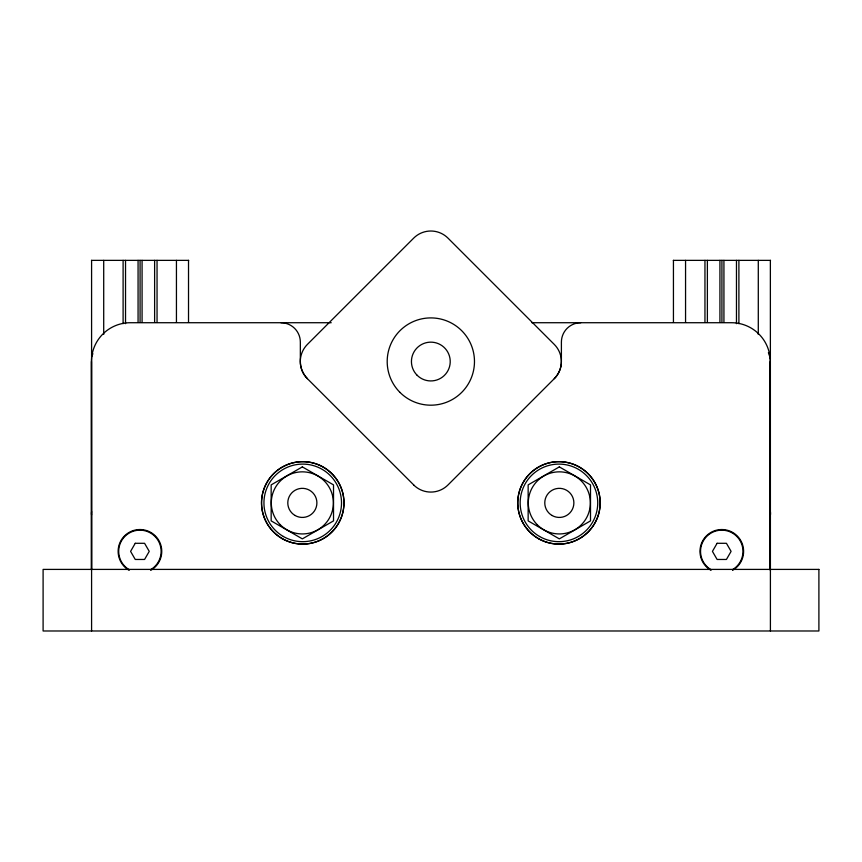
<?xml version="1.0" encoding="UTF-8"?>
<svg xmlns="http://www.w3.org/2000/svg" width="862" height="862" viewBox="0 0 862 862"><rect width="100%" height="100%" fill="white"/><g stroke="black" fill="none" stroke-linecap="round" stroke-linejoin="round"><path stroke-width="1.29" d="M770.208 569.879L770.283 361.512A38.79 38.79 0 0 0 731.493 322.722L531.865 322.722M91.922 356.038L92.891 353.7M91.48 260.367L188.67 260.367M673.33 260.367L770.52 260.367M331.213 322.722L130.248 322.722A38.79 38.79 0 0 0 91.458 361.512L91.458 569.954M413.728 484.94L307.4 378.687A24.244 24.244 0 0 1 307.4 344.401L413.695 238.117A24.244 24.244 0 0 1 447.981 238.117L554.266 344.401A24.244 24.244 0 0 1 554.266 378.687M768.408 352.655L770.412 358.549M91.458 361.512L91.534 569.879M770.369 260.367L770.412 630.984M770.283 361.512L770.283 569.954M758.291 260.367L758.291 334.445M738.896 260.367L738.896 323.67M736.471 260.367L736.471 323.67M723.929 260.367L723.929 322.323M721.925 260.367L721.925 322.323M719.921 260.367L719.921 322.323M707.379 260.367L707.379 322.323M704.954 260.367L704.954 322.323M685.559 260.367L685.559 322.323M673.437 260.367L673.437 322.323M188.519 260.367L188.519 322.323M176.441 260.367L176.441 322.323M157.046 260.367L157.046 322.323M154.621 260.367L154.621 322.323M142.079 260.367L142.079 322.323M140.075 260.367L140.075 322.323M138.071 260.367L138.071 322.323M125.529 260.367L125.529 323.67M123.104 260.367L123.104 323.67M103.709 260.367L103.709 334.445M91.587 260.367L91.587 630.984M280.947 322.722A19.395 19.395 0 0 1 300.342 342.117L300.342 361.512A24.244 24.244 0 0 0 307.443 378.655M413.695 484.972A24.244 24.244 0 0 0 447.981 484.972L554.298 378.655A24.244 24.244 0 0 0 561.399 361.512L561.399 342.117A19.395 19.395 0 0 1 580.794 322.722M710.891 570.235A21.819 21.819 0 0 1 705.084 537.317A21.819 21.819 0 0 1 738.508 537.317A21.819 21.819 0 0 1 732.711 570.235M129.041 570.235A21.819 21.819 0 0 1 123.234 537.317A21.819 21.819 0 0 1 156.658 537.317A21.819 21.819 0 0 1 150.861 570.235M711.15 569.75A21.216 21.216 0 0 1 705.504 537.737A21.216 21.216 0 0 1 738.012 537.737A21.216 21.216 0 0 1 732.366 569.75M129.3 569.75A21.216 21.216 0 0 1 123.654 537.737A21.216 21.216 0 0 1 156.162 537.737A21.216 21.216 0 0 1 150.516 569.75M91.587 514.926A10.71 10.71 0 0 1 91.631 511.629M770.369 511.629A10.71 10.71 0 0 1 770.412 514.926M135.248 543.297L130.582 551.378L135.248 559.46L144.579 559.46L149.245 551.378L144.579 543.297L135.248 543.297M717.098 543.297L712.432 551.378L717.098 559.46L726.429 559.46L731.095 551.378L726.429 543.297L717.098 543.297M302.346 466.892L271.164 484.886L271.164 520.885L302.346 538.879L333.519 520.885L333.519 484.886L302.346 466.892M559.33 466.892L528.147 484.886L528.147 520.885L559.33 538.879L590.502 520.885L590.502 484.886L559.33 466.892M818.9 569.405L43.1 569.405L43.1 630.984L818.9 630.984L818.9 569.405M282.154 538.545A41.214 41.214 0 0 0 343.981 502.848A41.214 41.214 0 0 0 282.154 467.161A41.214 41.214 0 0 0 282.154 538.545M538.373 538.545A41.214 41.214 0 0 0 600.189 502.848A41.214 41.214 0 0 0 538.373 467.161A41.214 41.214 0 0 0 538.373 538.545M552.057 515.487A14.546 14.546 0 0 0 573.876 502.891A14.546 14.546 0 0 0 552.057 490.284A14.546 14.546 0 0 0 552.057 515.487M537.371 524.85A31.054 31.054 0 0 0 589.317 510.929A31.054 31.054 0 0 0 551.292 472.893A31.054 31.054 0 0 0 537.371 524.85M295.073 515.487A14.546 14.546 0 0 0 316.893 502.891A14.546 14.546 0 0 0 295.073 490.284A14.546 14.546 0 0 0 295.073 515.487M280.387 524.85A31.054 31.054 0 0 0 332.333 510.929A31.054 31.054 0 0 0 294.308 472.893A31.054 31.054 0 0 0 280.387 524.85M399.979 392.404A43.639 43.639 0 0 0 472.99 372.837A43.639 43.639 0 0 0 419.535 319.393A43.639 43.639 0 0 0 399.979 392.404M417.122 375.261A19.395 19.395 0 0 0 449.565 366.565A19.395 19.395 0 0 0 425.817 342.807A19.395 19.395 0 0 0 417.122 375.261M283.329 536.476A38.79 38.79 0 0 0 341.514 502.891A38.79 38.79 0 0 0 283.329 469.294A38.79 38.79 0 0 0 283.329 536.476M282.122 538.578A41.214 41.214 0 0 0 343.938 502.891A41.214 41.214 0 0 0 282.122 467.193A41.214 41.214 0 0 0 282.122 538.578M539.547 536.476A38.79 38.79 0 0 0 597.732 502.891A38.79 38.79 0 0 0 539.547 469.294A38.79 38.79 0 0 0 539.547 536.476M538.33 538.578A41.214 41.214 0 0 0 600.157 502.891A41.214 41.214 0 0 0 538.33 467.193A41.214 41.214 0 0 0 538.33 538.578"/></g></svg>
